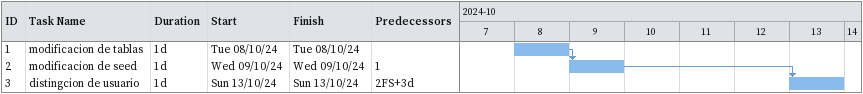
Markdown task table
| ID | Task | Duration | Start | Finish | Predecessors |
|---|---|---|---|---|---|
| 1 | modificacion de tablas | 1d | 2024-10-08 | 2024-10-08 |  |
| 2 | modificacion de seed | 1d | 2024-10-09 | 2024-10-09 | 1 |
| 3 | distingcion de usuario | 1d | 2024-10-13 | 2024-10-13 | 2FS+3d |
